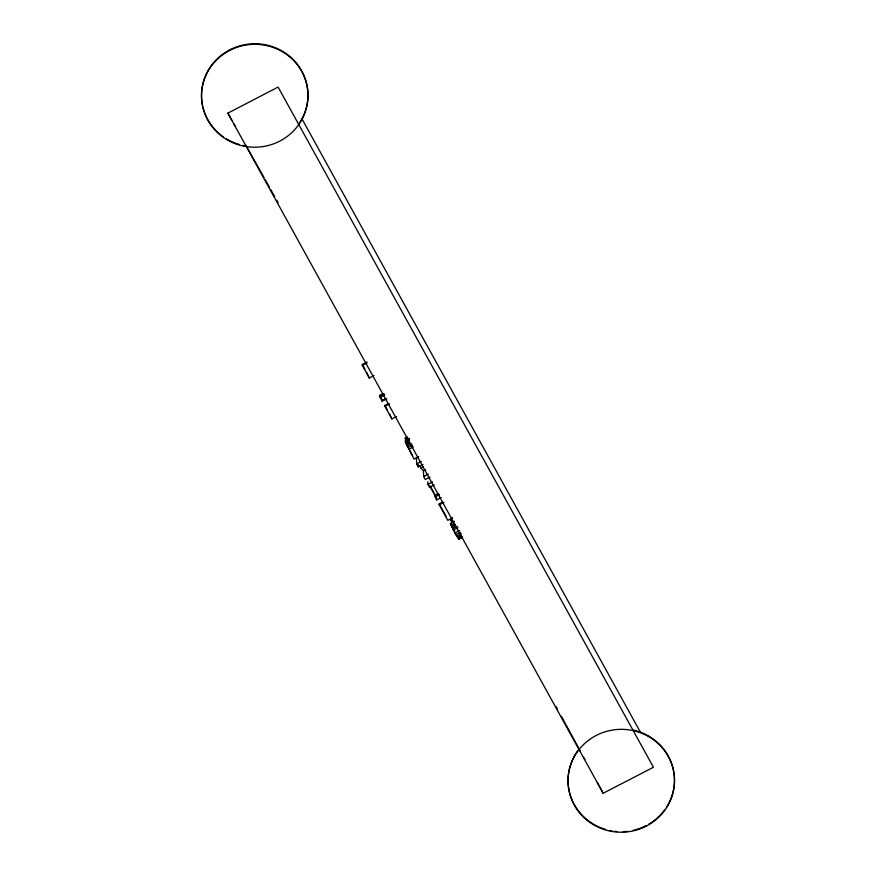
<?xml version="1.0" encoding="UTF-8"?>
<svg xmlns="http://www.w3.org/2000/svg" width="876" height="876" viewBox="0 0 876 876"><rect width="100%" height="100%" fill="white"/><g stroke="black" fill="none" stroke-linecap="round" stroke-linejoin="round"><path stroke-width="1.31" d="M406.157 441.329L405.238 437.803L406.19 438.548M453.932 521.669L450.406 523.498L455.794 534.754L459.002 538.663M418.739 456.67L414.041 459.112L405.424 442.03L405.402 440.891L408.928 439.062M227.869 113.146L278.097 87.074L653.441 767.267L603.159 793.262L227.869 113.146L231.877 120.297M373.986 375.574L369.289 378.005L362.325 365.38L362.281 364.482L366.978 362.051M362.325 365.38L367.022 362.949M386.896 398.744L382.199 401.175L381.772 400.628L379.505 395.415L383.031 393.587M379.549 396.379L384.246 393.948M379.998 397.419L384.695 394.988M381.772 400.628L385.298 398.799M396.576 416.516L391.879 418.947L384.914 406.322L384.871 405.424L388.397 403.595M384.914 406.322L389.612 403.891M405.194 438.164L407.548 436.949M405.325 439.062L407.679 437.847M405.643 440.113L409.169 438.296M405.402 440.891L409.201 439.106M405.336 441.416L408.862 439.599M405.424 442.03L408.95 440.201M405.643 442.807L409.158 440.989M405.982 443.771L409.508 441.942M406.464 444.909L409.99 443.081M407.077 446.223L411.775 443.782M407.811 447.713L412.508 445.282M408.687 449.377L413.384 446.946M423.031 464.466L418.334 466.897L416.691 463.908L421.389 461.477M419.922 465.704L420.83 468.014L423.185 466.798M429.996 477.091L425.298 479.522L423.655 476.533L423.404 470.73L425.747 469.514M423.655 476.533L428.353 474.102M434.299 484.877L429.601 487.308L427.948 484.319L432.645 481.888M441.263 497.502L436.566 499.933L434.835 495.247L438.361 493.418M434.912 496.944L439.61 494.513M452.52 517.913L447.822 520.344L439.215 504.729L439.172 503.831L442.698 502.014M439.215 504.729L443.913 502.298M452.169 522.753L450.231 519.402L452.574 518.187M451.797 522.468L454.151 521.253M451.052 525.337L454.578 523.519M451.49 526.399L455.016 524.571M452.005 527.538L455.52 525.71M452.585 528.754L457.283 526.323M453.242 530.068L457.94 527.637M454.786 532.958L459.484 530.528M455.794 534.754L460.491 532.323M456.659 536.232L461.356 533.802M457.392 537.415L460.918 535.586M457.995 538.28L461.51 536.462M458.444 538.839L461.97 537.021M458.772 539.09L462.298 537.273M458.958 539.036L462.473 537.207M450.231 519.402L451.688 520.913M420.83 468.014L423.404 470.73M405.687 440.924L406.168 441.526M379.505 395.415L381.706 399.182M450.406 523.498L451.436 525.217M455.903 534.086L452.969 528.611M233.892 123.877L235.228 126.264M245.937 145.339L264.005 177.532M265.351 179.919L269.359 187.081M270.706 189.457L274.714 196.618M276.728 200.188L278.064 202.575M302.078 119.07L640.411 732.205M430.291 486.169L434.003 492.892M430.116 486.684L434.835 495.247M362.281 364.482L364.942 369.289M366.595 372.289L369.289 378.005M384.871 405.424L387.531 410.242M389.71 414.195L391.879 418.947M409.65 450.319L412.344 455.213M439.172 503.831L446.136 516.457M556.183 706.702L557.486 709.111M561.407 716.327L580.328 751.181M583.591 757.192L584.894 759.601M597.29 782.443L603.159 793.262M407.165 445.216L407.679 446.475M451.95 526.071L452.366 527.221M436.456 497.382L436.566 499.933M429.525 485.611L429.601 487.308M427.838 481.767L427.948 484.319M418.235 464.576L418.334 466.897M416.418 457.743L416.691 463.908M382.155 400.212L382.199 401.175M633.129 730.058A53.228 51.443 -2.2 0 1 666.406 807.365M664.873 809.599A53.228 51.443 -2.2 0 1 648.448 824.382M646.258 825.586A53.228 51.443 -2.2 0 1 633.249 830.328M627.008 831.357A53.228 51.443 -2.2 0 1 623.197 831.642M616.901 831.521A53.228 51.443 -2.2 0 1 614.372 831.269M611.853 830.897A53.228 51.443 -2.2 0 1 609.367 830.415M605.71 829.473A53.228 51.443 -2.2 0 1 579.288 748.695M202.575 105.646A53.228 51.443 -2.2 0 1 265.537 44.818A53.228 51.443 -2.2 0 1 298.355 124.589M245.346 145.876A53.228 51.443 -2.2 0 1 242.849 145.394M239.192 144.463A53.228 51.443 -2.2 0 1 226.545 138.934M223.402 136.897A53.228 51.443 -2.2 0 1 216.69 131.291M215.814 130.425A53.228 51.443 -2.2 0 1 202.871 106.949M593.085 824.491A53.228 51.443 -2.2 0 0 674.465 782.421A53.228 51.443 -2.2 0 0 596.26 735.435A53.228 51.443 -2.2 0 0 593.085 824.491M226.566 139.481A53.228 51.443 -2.2 0 0 307.947 97.4A53.228 51.443 -2.2 0 0 229.742 50.414A53.228 51.443 -2.2 0 0 226.566 139.481"/></g></svg>
